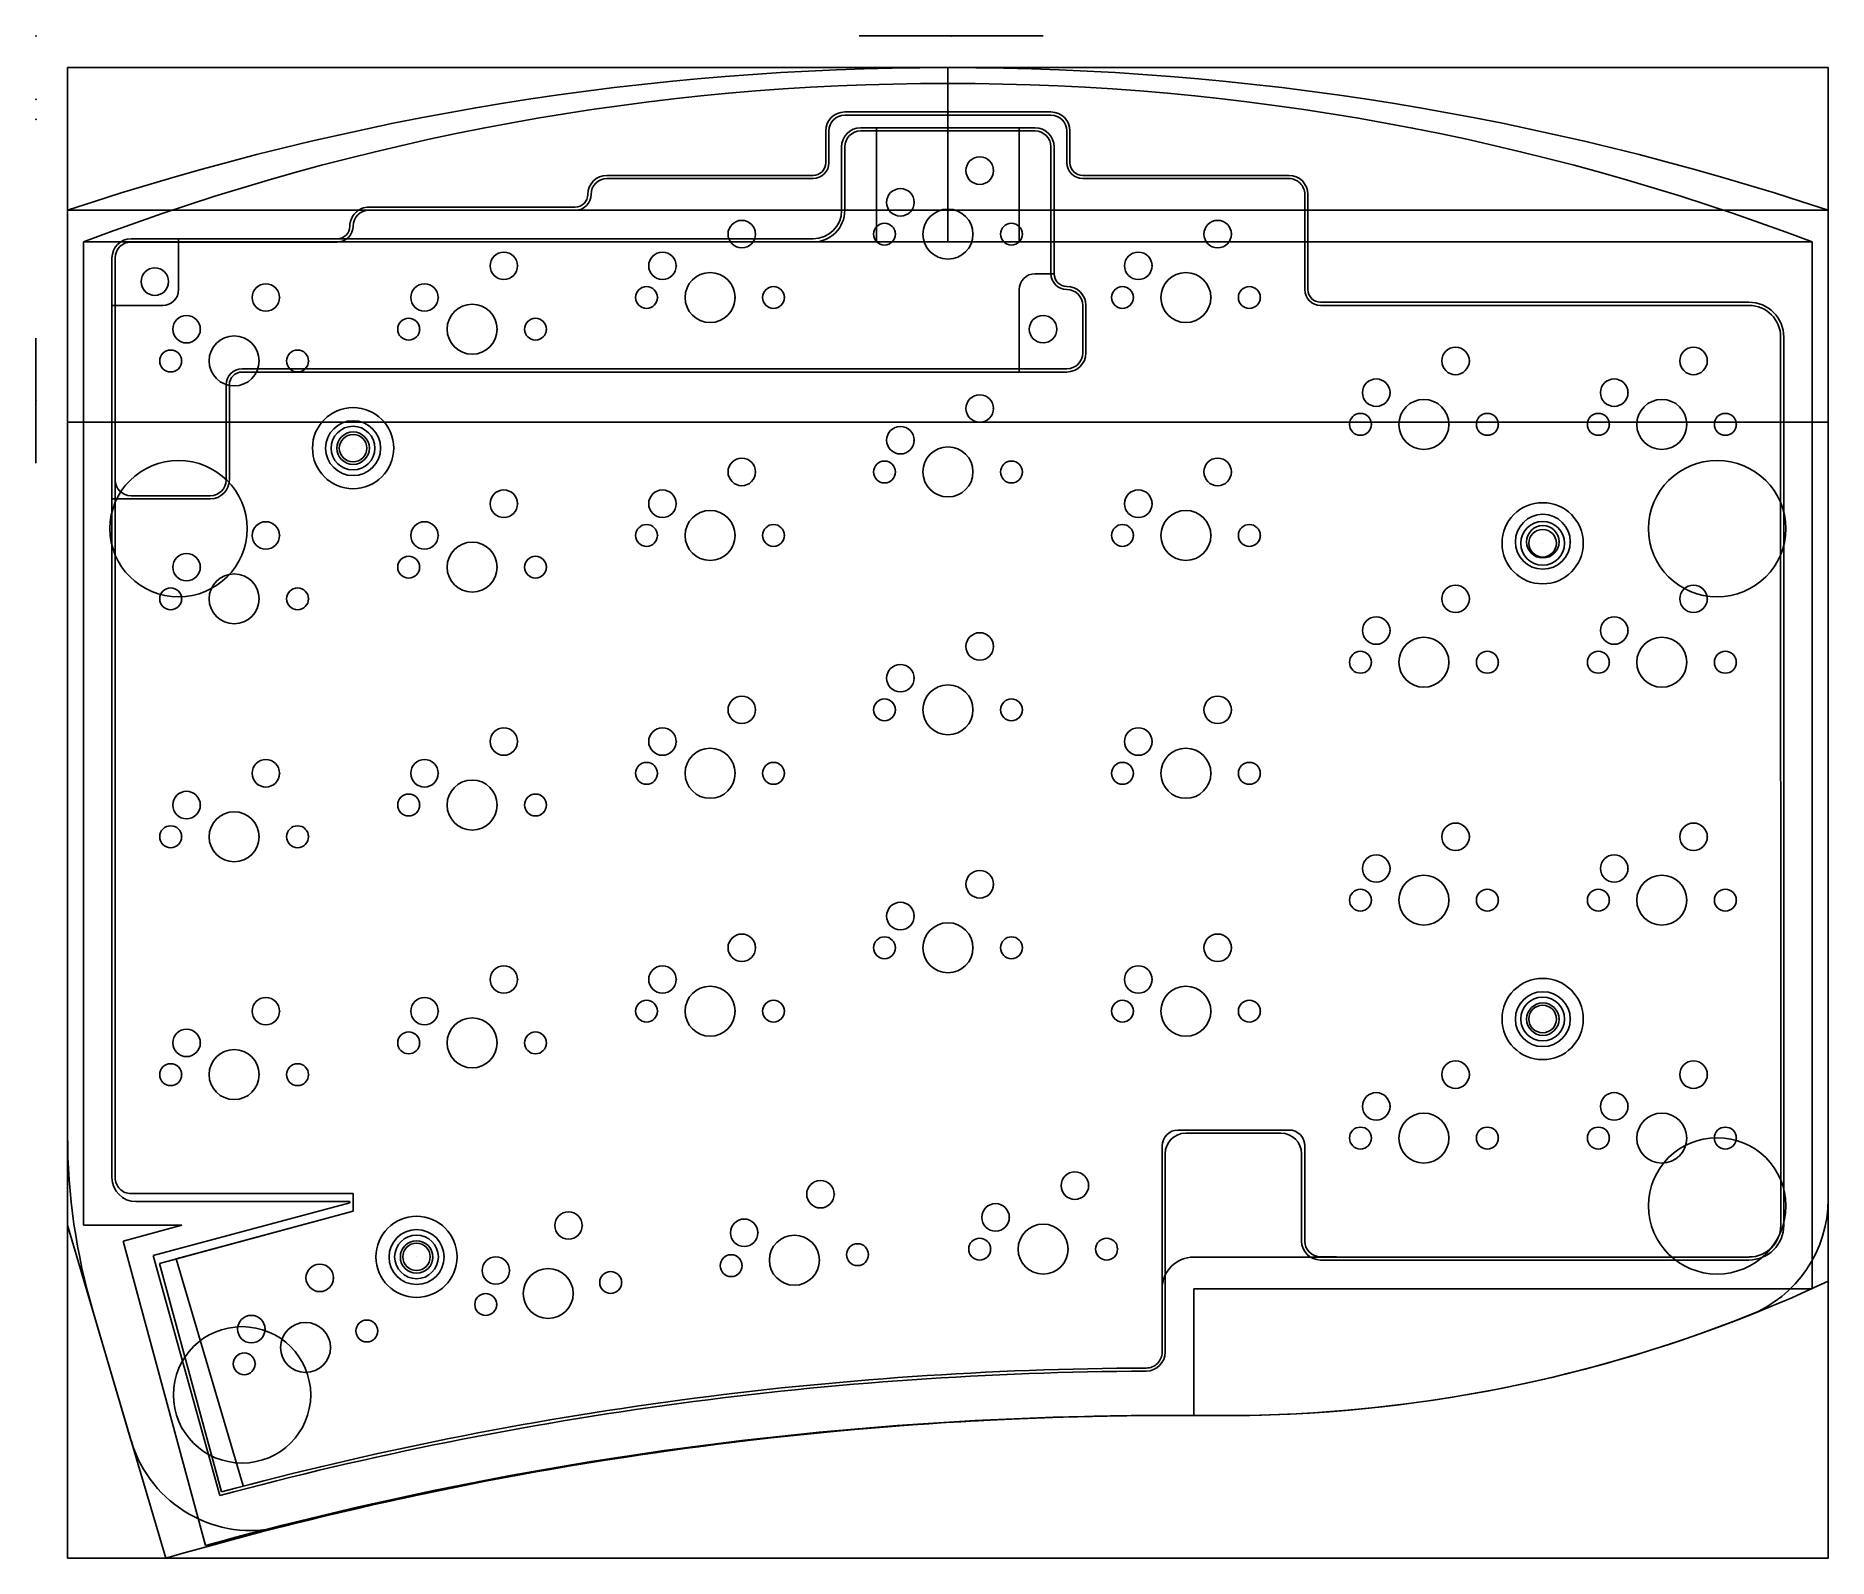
# Model space of a CAD drawing. Header units: inches. Extents: x 0 to 5.65, y -4.6 to 0.2.
import ezdxf

# ---------------------------------------------------------------- set-up
doc = ezdxf.new("R2010")
doc.units = ezdxf.units.IN
doc.header["$MEASUREMENT"] = 0
for name, color, linetype in [('case-model-2 v17_bottom pads', 7, 'Continuous'), ('case-model-2 v17_edge', 7, 'Continuous'), ('case-model-2 v17_fmask', 7, 'Continuous'), ('case-model-2 v17_holes', 7, 'Continuous'), ('case-model-2 v17_slope', 7, 'Continuous'), ('case-model-2 v17_switch', 7, 'Continuous'), ('case-model-2 v17_usb', 7, 'Continuous'), ('case-model-2 v17_usb-board', 7, 'Continuous')]:
    doc.layers.add(name, color=color, linetype=linetype)

msp = doc.modelspace()

# ---------------------------------------------------------------- linework, layer by layer
at = {"layer": 'case-model-2 v17_bottom pads'}
for p, q in [((0.1, -1.0177, -0.4214), (5.65, -1.0177, -0.4214)), ((0.1, -3.2655, -0.157), (0.1, -1.0177, -0.4214)), ((5.65, -1.0177, -0.4214), (5.65, -3.4683, -0.1331)), ((0.301, -4.2308, -0.0434), (0.1806, -3.8229, -0.0914))]:
    msp.add_line(p, q, dxfattribs=at)
at = {"layer": 'case-model-2 v17_bottom pads', "extrusion": (6.98939e-18, -0.116841, -0.993151)}
for centre in [(0.45, 1.3, 0.5375), (5.3, 1.3, 0.5375), (5.3, 3.45, 0.5375), (0.65, 4.05, 0.5375), (0.65, 4.05, 0.5375)]:
    msp.add_circle(centre, 0.2165, dxfattribs=at)
for centre, major_axis, start_param, end_param in [((2.0685, -3.2655, -0.157), (0, -1.9685, 0.2316), 1.283714, 1.570796), ((5.2563, -3.4683, -0.1331), (0, -0.3937, 0.0463), 4.712389, 5.905936), ((3.7444, 0.3476, -0.5821), (0, -4.4981, 0.5292), 5.905936, 6.292944), ((3.5887, -15.5979, 1.2939), (0, 11.448, -1.3468), 6.034887, 6.292944), ((0.6786, -4.1193, -0.0566), (0, -0.3937, 0.0463), 6.034887, 7.566899)]:
    msp.add_ellipse(centre, major_axis=major_axis, ratio=0.993151, start_param=start_param, end_param=end_param, dxfattribs=at)
at = {"layer": 'case-model-2 v17_bottom pads'}
msp.add_point((0, -0.0628, -0.5338), dxfattribs=at)
at = {"layer": 'case-model-2 v17_edge'}
for p, q in [((2.875, -0.05), (2.875, 0.1)), ((3.2, -0.04), (2.55, -0.04)), ((2.55, -0.05), (3.2, -0.05)), ((2.49, -0.1), (2.49, -0.2)), ((2.5, -0.1), (2.5, -0.2)), ((3.2501, -0.1), (3.2501, -0.2)), ((3.26, -0.2), (3.26, -0.1)), ((2.45, -0.24), (1.8, -0.24)), ((2.4503, -0.25), (1.8002, -0.25)), ((3.95, -0.24), (3.3, -0.24)), ((3.3001, -0.25), (3.9501, -0.25)), ((4.0001, -0.3), (4.0001, -0.6001)), ((4.01, -0.6), (4.01, -0.3)), ((0.1, -3.55), (0.1, -0.35)), ((0.1, -0.35), (5.65, -0.35)), ((1.7, -0.34), (1.05, -0.34)), ((1.7002, -0.35), (1.0501, -0.35)), ((5.65, -3.727), (5.65, -0.35)), ((0.95, -0.44), (0.3, -0.44)), ((0.9501, -0.4501), (0.3, -0.4501)), ((0.24, -0.5), (0.24, -3.4)), ((0.25, -0.5001), (0.25, -3.4004)), ((5.4, -0.64), (4.05, -0.64)), ((4.0502, -0.6501), (5.4003, -0.6501)), ((5.5003, -0.7501), (5.5007, -3.5504)), ((5.51, -3.55), (5.51, -0.75)), ((3.6, -3.25), (3.95, -3.25)), ((3.625, -3.26), (3.925, -3.26)), ((3.5504, -3.3), (3.5504, -3.9505)), ((3.56, -3.95), (3.56, -3.325)), ((3.99, -3.325), (3.99, -3.6)), ((4, -3.3), (4, -3.6)), ((0.3, -3.4504), (1.0001, -3.4504)), ((0.3157, -3.4757), (0.99, -3.4757)), ((0.99, -3.4796), (0.3697, -3.646)), ((0.99, -3.4757), (0.99, -3.4796)), ((1.0001, -3.5054), (1.0001, -3.4504)), ((0.1, -3.55), (0.41, -4.6)), ((0.1, -3.55), (0.41, -4.6)), ((0.1, -3.55), (0.41, -4.6)), ((1.0001, -3.5054), (0.4422, -3.6563)), ((0.3697, -3.646), (0.5798, -4.4026)), ((0.6536, -4.3721), (0.4422, -3.6563)), ((4.1005, -3.65), (4.05, -3.65)), ((4.05, -3.66), (5.4, -3.66)), ((5.4007, -3.6505), (4.1005, -3.65))]:
    msp.add_line(p, q, dxfattribs=at)
for centre, radius, start, end in [((2.875, -8.6812), 8.7812, 71.5779, 108.4221), ((2.55, -0.1), 0.06, 90, 180), ((3.2, -0.1), 0.06, 0, 90), ((2.45, -0.2), 0.04, 270, 360), ((3.3, -0.2), 0.04, 180, 270), ((1.8, -0.3), 0.06, 90, 180), ((3.95, -0.3), 0.06, 0, 89.966), ((1.7, -0.3), 0.04, 270, 0), ((1.05, -0.4), 0.06, 90, 180.0789), ((0.3, -0.5), 0.06, 90, 180), ((0.95, -0.4), 0.04, 270, 359.8816), ((4.05, -0.6), 0.04, 180, 270), ((5.4, -0.75), 0.11, 360, 90), ((3.6004, -3.3), 0.05, 90.5107, 180), ((3.625, -3.325), 0.065, 90, 180), ((3.925, -3.325), 0.065, 0, 90), ((3.95, -3.3), 0.05, 0, 90), ((0.3157, -3.4), 0.0757, 180, 270), ((5.4, -3.55), 0.11, 270, 0), ((4.05, -3.6), 0.06, 180, 270), ((4.05, -3.6), 0.05, 180, 270), ((3.7444, 0.3476), 4.4981, 269.4409, 295.0652), ((3.4995, -3.95), 0.0605, 270.8932, 360)]:
    msp.add_arc(centre, radius, start, end, dxfattribs=at)
at = {"layer": 'case-model-2 v17_edge', "extrusion": (0, 0, -1)}
for centre, radius, start, end in [((-2.55, -0.1), 0.05, 0, 90), ((-3.2, -0.1), 0.05, 90.0002, 180), ((-2.45, -0.2), 0.05, 179.9986, 269.594), ((-3.3001, -0.2), 0.05, 270.0002, 0), ((-1.8002, -0.3), 0.05, 360, 90), ((-3.9501, -0.3), 0.05, 89.9998, 180), ((-1.7002, -0.3), 0.05, 180, 270), ((-1.0501, -0.4), 0.05, 360, 90), ((-0.3, -0.5001), 0.05, 360, 90), ((-0.9501, -0.4), 0.05, 180, 270), ((-4.0502, -0.6001), 0.05, 270.0002, 360), ((-5.4003, -0.7501), 0.1, 90.0002, 180), ((-0.3, -3.4004), 0.05, 270, 0.0002), ((-5.4007, -3.5504), 0.1, 180, 269.9998), ((-3.5004, -3.9505), 0.05, 179.9998, 269.9998), ((-3.5511, -15.4619), 11.4515, 74.96174, 89.74667), ((-3.5504, -15.4519), 11.4515, 74.99286, 89.74983), ((-3.5887, -15.5979), 11.448, 73.87899, 90.55912)]:
    msp.add_arc(centre, radius, start, end, dxfattribs=at)
at = {"layer": 'case-model-2 v17_edge'}
msp.add_point((0, 0), dxfattribs=at)
at = {"layer": 'case-model-2 v17_fmask'}
for p, q in [((2.875, -0.45), (2.875, 0.05)), ((2.55, -0.05), (3.2, -0.05)), ((2.5, -0.1), (2.5, -0.2)), ((3.2501, -0.1), (3.2501, -0.2)), ((2.4503, -0.25), (1.8002, -0.25)), ((3.3001, -0.25), (3.9501, -0.25)), ((4.0001, -0.3), (4.0001, -0.6001)), ((1.7002, -0.35), (1.0501, -0.35)), ((0.15, -0.45), (2.875, -0.45)), ((0.15, -3.5502), (0.15, -0.45)), ((0.15, -0.45), (5.6, -0.45)), ((0.9501, -0.4501), (0.3, -0.4501)), ((5.6, -3.7505), (5.6, -0.45)), ((0.25, -0.5001), (0.25, -3.4004)), ((4.0502, -0.6501), (5.4003, -0.6501)), ((5.5003, -0.7501), (5.5007, -3.5504)), ((0.3, -3.4504), (1.0001, -3.4504)), ((1.0001, -3.5054), (1.0001, -3.4504)), ((0.15, -3.5502), (0.4598, -3.55)), ((0.275, -3.6), (0.4598, -3.55)), ((1.0001, -3.5054), (0.39, -3.6705)), ((0.535, -4.56), (0.275, -3.6)), ((0.5852, -4.3911), (0.39, -3.6705)), ((4.1005, -3.6505), (3.6505, -3.6505)), ((5.4007, -3.6505), (4.1005, -3.6505)), ((3.5504, -3.7505), (3.5504, -3.9505)), ((3.6505, -3.7505), (5.6, -3.7505)), ((3.6505, -3.7505), (3.6505, -4.15))]:
    msp.add_line(p, q, dxfattribs=at)
at = {"layer": 'case-model-2 v17_fmask', "extrusion": (0, 0, -1)}
for centre, radius in [((-2.9754, -0.225), 0.0433), ((-2.7253, -0.325), 0.0433), ((-2.2253, -0.4251), 0.0433), ((-2.6753, -0.4251), 0.0345), ((-2.8754, -0.4251), 0.0788), ((-3.0754, -0.4251), 0.0345), ((-3.7255, -0.4251), 0.0433), ((-1.4752, -0.5251), 0.0433), ((-1.9752, -0.5251), 0.0433), ((-3.4754, -0.5251), 0.0433), ((-2.1253, -0.6251), 0.0788), ((-3.6255, -0.6251), 0.0788), ((-0.7251, -0.6251), 0.0433), ((-1.2252, -0.6251), 0.0433), ((-1.9252, -0.6251), 0.0345), ((-2.3253, -0.6251), 0.0345), ((-3.4254, -0.6251), 0.0345), ((-3.8255, -0.6251), 0.0345), ((-1.3752, -0.7251), 0.0788), ((-0.4751, -0.7251), 0.0433), ((-1.1751, -0.7251), 0.0345), ((-1.5752, -0.7251), 0.0345), ((-0.4251, -0.8251), 0.0345), ((-0.6251, -0.8251), 0.0788), ((-0.8251, -0.8251), 0.0345), ((-4.4756, -0.8251), 0.0433), ((-5.2257, -0.8251), 0.0433), ((-4.2255, -0.9251), 0.0433), ((-4.9756, -0.9251), 0.0433), ((-2.9754, -0.9751), 0.0433), ((-4.3755, -1.0251), 0.0788), ((-5.1256, -1.0251), 0.0788), ((-1.0001, -1.1001), 0.0866), ((-4.1755, -1.0251), 0.0345), ((-4.5756, -1.0251), 0.0345), ((-4.9256, -1.0251), 0.0345), ((-5.3257, -1.0251), 0.0345), ((-1.0001, -1.1001), 0.0512), ((-2.7253, -1.0751), 0.0433), ((-2.8754, -1.1751), 0.0788), ((-2.2253, -1.1751), 0.0433), ((-2.6753, -1.1751), 0.0345), ((-3.0754, -1.1751), 0.0345), ((-3.7255, -1.1751), 0.0433), ((-1.4752, -1.2752), 0.0433), ((-1.9752, -1.2752), 0.0433), ((-3.4754, -1.2752), 0.0433), ((-2.1253, -1.3752), 0.0788), ((-3.6255, -1.3752), 0.0788), ((-0.7251, -1.3752), 0.0433), ((-1.2252, -1.3752), 0.0433), ((-1.9252, -1.3752), 0.0345), ((-2.3253, -1.3752), 0.0345), ((-3.4254, -1.3752), 0.0345), ((-3.8255, -1.3752), 0.0345), ((-4.7506, -1.3952), 0.0866), ((-4.7506, -1.3952), 0.0512), ((-1.3752, -1.4752), 0.0788), ((-0.4751, -1.4752), 0.0433), ((-1.1751, -1.4752), 0.0345), ((-1.5752, -1.4752), 0.0345), ((-0.6251, -1.5752), 0.0788), ((-0.4251, -1.5752), 0.0345), ((-0.8251, -1.5752), 0.0345), ((-4.4756, -1.5752), 0.0433), ((-5.2257, -1.5752), 0.0433), ((-4.2255, -1.6752), 0.0433), ((-4.9756, -1.6752), 0.0433), ((-2.9754, -1.7252), 0.0433), ((-4.1755, -1.7752), 0.0345), ((-4.3755, -1.7752), 0.0788), ((-4.5756, -1.7752), 0.0345), ((-4.9256, -1.7752), 0.0345), ((-5.1256, -1.7752), 0.0788), ((-5.3257, -1.7752), 0.0345), ((-2.7253, -1.8252), 0.0433), ((-2.8754, -1.9252), 0.0788), ((-2.2253, -1.9252), 0.0433), ((-2.6753, -1.9252), 0.0345), ((-3.0754, -1.9252), 0.0345), ((-3.7255, -1.9252), 0.0433), ((-1.4752, -2.0253), 0.0433), ((-1.9752, -2.0253), 0.0433), ((-3.4754, -2.0253), 0.0433), ((-0.7251, -2.1253), 0.0433), ((-1.2252, -2.1253), 0.0433), ((-2.1253, -2.1253), 0.0788), ((-3.6255, -2.1253), 0.0788), ((-1.3752, -2.2253), 0.0788), ((-1.9252, -2.1253), 0.0345), ((-2.3253, -2.1253), 0.0345), ((-3.4254, -2.1253), 0.0345), ((-3.8255, -2.1253), 0.0345), ((-0.4751, -2.2253), 0.0433), ((-1.1751, -2.2253), 0.0345), ((-1.5752, -2.2253), 0.0345), ((-0.6251, -2.3253), 0.0788), ((-0.4251, -2.3253), 0.0345), ((-0.8251, -2.3253), 0.0345), ((-4.4756, -2.3253), 0.0433), ((-5.2257, -2.3253), 0.0433), ((-4.2255, -2.4253), 0.0433), ((-4.9756, -2.4253), 0.0433), ((-2.9754, -2.4753), 0.0433), ((-4.3755, -2.5253), 0.0788), ((-5.1256, -2.5253), 0.0788), ((-2.7253, -2.5753), 0.0433), ((-4.1755, -2.5253), 0.0345), ((-4.5756, -2.5253), 0.0345), ((-4.9256, -2.5253), 0.0345), ((-5.3257, -2.5253), 0.0345), ((-2.8754, -2.6753), 0.0788), ((-2.2253, -2.6753), 0.0433), ((-2.6753, -2.6753), 0.0345), ((-3.0754, -2.6753), 0.0345), ((-3.7255, -2.6753), 0.0433), ((-1.4752, -2.7753), 0.0433), ((-1.9752, -2.7753), 0.0433), ((-3.4754, -2.7753), 0.0433), ((-2.1253, -2.8754), 0.0788), ((-3.6255, -2.8754), 0.0788), ((-4.7506, -2.9004), 0.0866), ((-0.7251, -2.8754), 0.0433), ((-1.2252, -2.8754), 0.0433), ((-1.9252, -2.8754), 0.0345), ((-2.3253, -2.8754), 0.0345), ((-3.4254, -2.8754), 0.0345), ((-3.8255, -2.8754), 0.0345), ((-4.7506, -2.9004), 0.0512), ((-0.4751, -2.9754), 0.0433), ((-1.3752, -2.9754), 0.0788), ((-1.1751, -2.9754), 0.0345), ((-1.5752, -2.9754), 0.0345), ((-0.4251, -3.0754), 0.0345), ((-0.6251, -3.0754), 0.0788), ((-0.8251, -3.0754), 0.0345), ((-4.4756, -3.0754), 0.0433), ((-5.2257, -3.0754), 0.0433), ((-4.2255, -3.1754), 0.0433), ((-4.9756, -3.1754), 0.0433), ((-4.3755, -3.2754), 0.0788), ((-5.1256, -3.2754), 0.0788), ((-4.1755, -3.2754), 0.0345), ((-4.5756, -3.2754), 0.0345), ((-4.9256, -3.2754), 0.0345), ((-5.3257, -3.2754), 0.0345), ((-3.2754, -3.4254), 0.0433), ((-2.4733, -3.4525), 0.0433), ((-3.0254, -3.5254), 0.0433), ((-1.679, -3.5511), 0.0433), ((-2.2329, -3.5739), 0.0433), ((-3.1754, -3.6255), 0.0788), ((-1.2002, -3.6505), 0.0866), ((-1.2002, -3.6505), 0.0512), ((-2.3911, -3.6605), 0.0788), ((-2.5903, -3.643), 0.0345), ((-2.9754, -3.6255), 0.0345), ((-3.3754, -3.6255), 0.0345), ((-1.4501, -3.693), 0.0433), ((-2.1918, -3.6779), 0.0345), ((-0.8949, -3.7164), 0.0433), ((-1.6152, -3.7655), 0.0788), ((-1.8122, -3.7307), 0.0345), ((-1.4182, -3.8002), 0.0345), ((-0.6793, -3.8777), 0.0433), ((-0.8501, -3.9355), 0.0788), ((-1.0433, -3.8837), 0.0345), ((-0.6569, -3.9873), 0.0345)]:
    msp.add_circle(centre, radius, dxfattribs=at)
at = {"layer": 'case-model-2 v17_fmask'}
msp.add_arc((2.875, -7.6256), 7.6756, 69.20533, 110.79467, dxfattribs=at)
at = {"layer": 'case-model-2 v17_fmask', "extrusion": (0, 0, -1)}
for centre, radius, start, end in [((-2.55, -0.1), 0.05, 0, 90), ((-3.2, -0.1), 0.05, 90.0002, 180), ((-2.45, -0.2), 0.05, 179.9986, 269.594), ((-3.3001, -0.2), 0.05, 270.0002, 0), ((-1.8002, -0.3), 0.05, 360, 90), ((-3.9501, -0.3), 0.05, 89.9998, 180), ((-1.7002, -0.3), 0.05, 180, 270), ((-1.0501, -0.4), 0.05, 360, 90), ((-0.3, -0.5001), 0.05, 360, 90), ((-0.9501, -0.4), 0.05, 180, 270), ((-4.0502, -0.6001), 0.05, 270.0002, 360), ((-5.4003, -0.7501), 0.1, 90.0002, 180), ((-0.3, -3.4004), 0.05, 270, 0.0002), ((-0.3, -3.4004), 0.05, 270, 0.0002), ((-5.4007, -3.5504), 0.1, 180, 269.9998), ((-3.6505, -3.7505), 0.1, 360, 90), ((-3.5004, -3.9505), 0.05, 179.9998, 269.9998), ((-3.5504, -15.4519), 11.4515, 74.99286, 89.74983), ((-3.5725, -15.5992), 11.4495, 74.61552, 90.39017)]:
    msp.add_arc(centre, radius, start, end, dxfattribs=at)
at = {"layer": 'case-model-2 v17_fmask'}
for p in [(0, 0), (3.0187, -0.225), (2.7687, -0.325), (2.2686, -0.4251), (2.7098, -0.4251), (2.9541, -0.4251), (3.1098, -0.4251), (3.7688, -0.4251), (1.5185, -0.5251), (2.0186, -0.5251), (3.5187, -0.5251), (0.7684, -0.6251), (1.2685, -0.6251), (1.9597, -0.6251), (2.204, -0.6251), (2.3597, -0.6251), (3.4599, -0.6251), (3.7042, -0.6251), (3.8599, -0.6251), (0.5184, -0.7251), (1.2096, -0.7251), (1.4539, -0.7251), (1.6097, -0.7251), (0.4595, -0.8251), (0.7038, -0.8251), (0.8596, -0.8251), (4.5189, -0.8251), (5.269, -0.8251), (4.2688, -0.9251), (5.0189, -0.9251), (3.0187, -0.9751), (4.21, -1.0251), (4.4543, -1.0251), (4.61, -1.0251), (4.9601, -1.0251), (5.2044, -1.0251), (5.3601, -1.0251), (1.0513, -1.1001), (1.0868, -1.1001), (2.7687, -1.0751), (2.2686, -1.1751), (2.7098, -1.1751), (2.9541, -1.1751), (3.1098, -1.1751), (3.7688, -1.1751), (1.5185, -1.2752), (2.0186, -1.2752), (3.5187, -1.2752), (0.7684, -1.3752), (1.2685, -1.3752), (1.9597, -1.3752), (2.204, -1.3752), (2.3597, -1.3752), (3.4599, -1.3752), (3.7042, -1.3752), (3.8599, -1.3752), (4.8018, -1.3952), (4.8372, -1.3952), (0.5184, -1.4752), (1.2096, -1.4752), (1.4539, -1.4752), (1.6097, -1.4752), (0.4595, -1.5752), (0.7038, -1.5752), (0.8596, -1.5752), (4.5189, -1.5752), (5.269, -1.5752), (4.2688, -1.6752), (5.0189, -1.6752), (3.0187, -1.7252), (4.21, -1.7752), (4.4543, -1.7752), (4.61, -1.7752), (4.9601, -1.7752), (5.2044, -1.7752), (5.3601, -1.7752), (2.7687, -1.8252), (2.2686, -1.9252), (2.7098, -1.9252), (2.9541, -1.9252), (3.1098, -1.9252), (3.7688, -1.9252), (1.5185, -2.0253), (2.0186, -2.0253), (3.5187, -2.0253), (0.7684, -2.1253), (1.2685, -2.1253), (1.9597, -2.1253), (2.204, -2.1253), (2.3597, -2.1253), (3.4599, -2.1253), (3.7042, -2.1253), (3.8599, -2.1253), (0.5184, -2.2253), (1.2096, -2.2253), (1.4539, -2.2253), (1.6097, -2.2253), (0.4595, -2.3253), (0.7038, -2.3253), (0.8596, -2.3253), (4.5189, -2.3253), (5.269, -2.3253), (4.2688, -2.4253), (5.0189, -2.4253), (3.0187, -2.4753), (4.21, -2.5253), (4.4543, -2.5253), (4.61, -2.5253), (4.9601, -2.5253), (5.2044, -2.5253), (5.3601, -2.5253), (2.7687, -2.5753), (2.2686, -2.6753), (2.7098, -2.6753), (2.9541, -2.6753), (3.1098, -2.6753), (3.7688, -2.6753), (1.5185, -2.7753), (2.0186, -2.7753), (3.5187, -2.7753), (0.7684, -2.8754), (1.2685, -2.8754), (1.9597, -2.8754), (2.204, -2.8754), (2.3597, -2.8754), (3.4599, -2.8754), (3.7042, -2.8754), (3.8599, -2.8754), (4.8018, -2.9004), (4.8372, -2.9004), (0.5184, -2.9754), (1.2096, -2.9754), (1.4539, -2.9754), (1.6097, -2.9754), (0.4595, -3.0754), (0.7038, -3.0754), (0.8596, -3.0754), (4.5189, -3.0754), (5.269, -3.0754), (4.2688, -3.1754), (5.0189, -3.1754), (4.21, -3.2754), (4.4543, -3.2754), (4.61, -3.2754), (4.9601, -3.2754), (5.2044, -3.2754), (5.3601, -3.2754), (3.3187, -3.4254), (2.5166, -3.4525), (1.7223, -3.5511), (3.0687, -3.5254), (2.2762, -3.5739), (1.2513, -3.6505), (1.2868, -3.6505), (2.4698, -3.6605), (2.6248, -3.643), (3.0098, -3.6255), (3.2541, -3.6255), (3.4099, -3.6255), (0.9383, -3.7164), (1.4934, -3.693), (2.2263, -3.6779), (1.694, -3.7655), (1.8466, -3.7307), (1.4527, -3.8002), (0.7226, -3.8777), (1.0778, -3.8837), (0.9289, -3.9355), (0.6914, -3.9873)]:
    msp.add_point(p, dxfattribs=at)
at = {"layer": 'case-model-2 v17_holes'}
for p, q in [((1, -1.1, 0.0394), (1, -1.1, 0.1181)), ((4.75, -1.4, 0.0394), (4.75, -1.4, 0.1181)), ((4.75, -2.9, 0.0394), (4.75, -2.9, 0.1181)), ((1.2, -3.65, 0.0394), (1.2, -3.65, 0.1181))]:
    msp.add_line(p, q, dxfattribs=at)
for centre, radius in [((1, -1.1, 0.0394), 0.128), ((1, -1.1, 0.1181), 0.0689), ((1, -1.1, 0.0394), 0.0433), ((4.75, -1.4, 0.0394), 0.128), ((4.75, -1.4, 0.1181), 0.0689), ((4.75, -1.4, 0.0394), 0.0433), ((4.75, -2.9, 0.0394), 0.128), ((4.75, -2.9, 0.1181), 0.0689), ((4.75, -2.9, 0.0394), 0.0433), ((1.2, -3.65, 0.0394), 0.128), ((1.2, -3.65, 0.1181), 0.0689), ((1.2, -3.65, 0.0394), 0.0433)]:
    msp.add_circle(centre, radius, dxfattribs=at)
msp.add_point((0, 0, 0.0394), dxfattribs=at)
at = {"layer": 'case-model-2 v17_slope'}
for p, q in [((0.1, -0.35, -0.5), (0.0999, 0.1)), ((0.1, -0.35), (0.0999, 0.1)), ((0.0999, 0.1), (5.65, 0.1)), ((5.65, -0.35), (5.65, 0.1)), ((5.65, -0.35, -0.5), (5.65, 0.1)), ((5.65, -0.35, -0.5), (0.1, -0.35, -0.5)), ((0.1, -4.6), (0.1, -0.35)), ((0.1, -0.35, -0.5), (0.1, -4.6)), ((0.1, -0.35), (5.65, -0.35)), ((0.1, -0.35), (0.1, -0.35, -0.5)), ((5.65, -4.6), (5.65, -0.35, -0.5)), ((5.65, -4.6), (5.65, -0.35)), ((5.65, -0.35), (5.65, -0.35, -0.5)), ((5.65, -4.6), (0.1, -4.6))]:
    msp.add_line(p, q, dxfattribs=at)
msp.add_point((0, 0), dxfattribs=at)
at = {"layer": 'case-model-2 v17_switch'}
for p, q in [((0, -0.7531, 0.2016), (0, -1.1469, 0.2016)), ((0, -1.1469, 0.3984), (0, -0.7531, 0.3984)), ((0, -1.1469, 0.3984), (0, -0.7531, 0.2016)), ((0, -0.7531, 0.3984), (0, -0.7531, 0.2016)), ((0, -0.7531, 0.3984), (0, -1.1469, 0.2016)), ((0, -1.1469, 0.2016), (0, -1.1469, 0.3984))]:
    msp.add_line(p, q, dxfattribs=at)
for p in [(0, 0), (0, -0.95, 0.3)]:
    msp.add_point(p, dxfattribs=at)
at = {"layer": 'case-model-2 v17_usb'}
for p, q in [((3.1758, 0.2, -0.2806), (2.5958, 0.2, -0.2806)), ((2.5958, 0.2, -0.2806), (2.5958, 0.2, 0.0994)), ((2.5958, 0.2, 0.0994), (3.1758, 0.2, 0.0994)), ((3.1758, 0.2, -0.2806), (2.5958, 0.2, 0.0994)), ((2.5958, 0.2, -0.2806), (3.1758, 0.2, 0.0994)), ((2.6496, 0.2, -0.2087), (2.6496, 0.2, 0.0276)), ((2.6496, 0.2, 0.0276), (3.122, 0.2, -0.2087)), ((2.6496, 0.2, 0.0276), (3.122, 0.2, 0.0276)), ((3.122, 0.2, -0.2087), (2.6496, 0.2, -0.2087)), ((3.122, 0.2, 0.0276), (2.6496, 0.2, -0.2087)), ((3.075, 0.2, -0.0906), (2.675, 0.2, -0.0906)), ((2.695, 0.2, -0.075), (2.695, 0.2, -0.11)), ((3, 0.2, -0.165), (2.75, 0.2, -0.165)), ((3, 0.2, -0.02), (2.75, 0.2, -0.02)), ((2.8858, 0.2, -0.1681), (2.8858, 0.2, -0.0131)), ((2.8858, 0.2, -0.0906), (3.075, 0.2, -0.0906)), ((3.055, 0.2, -0.075), (3.055, 0.2, -0.11)), ((3.122, 0.2, 0.0276), (3.122, 0.2, -0.2087)), ((3.1758, 0.2, 0.0994), (3.1758, 0.2, -0.2806))]:
    msp.add_line(p, q, dxfattribs=at)
at = {"layer": 'case-model-2 v17_usb', "extrusion": (0, 1, 0)}
for centre, radius, start, end in [((-2.7452, -0.0499, 0.2), 0.1494, 0, 90), ((-2.7457, -0.1307, 0.2), 0.1499, 270, 360), ((-2.7264, -0.0492, 0.2), 0.0768, 358.5312, 91.4688), ((-2.7283, -0.1299, 0.2), 0.0787, 270, 360), ((-2.75, -0.075, 0.2), 0.055, 360, 90), ((-2.75, -0.11, 0.2), 0.055, 270, 360), ((-3, -0.11, 0.2), 0.055, 180, 270), ((-3, -0.075, 0.2), 0.055, 90, 180), ((-3.0252, -0.1299, 0.2), 0.1506, 180, 270), ((-3.0257, -0.0507, 0.2), 0.1501, 90, 180), ((-3.0453, -0.0492, 0.2), 0.0768, 88.5312, 181.4688), ((-3.0433, -0.1299, 0.2), 0.0787, 180, 270)]:
    msp.add_arc(centre, radius, start, end, dxfattribs=at)
at = {"layer": 'case-model-2 v17_usb'}
for p in [(0, 0.2), (2.8858, 0.2, -0.0906), (2.8858, 0.2, -0.0906)]:
    msp.add_point(p, dxfattribs=at)
at = {"layer": 'case-model-2 v17_usb-board'}
for p, q in [((2.6, -0.09, 0.0394), (3.15, -0.09, 0.0394)), ((2.6, -0.1, 0.0394), (3.15, -0.1, 0.0394)), ((2.65, -0.09, 0.0394), (2.65, -0.1, 0.0394)), ((2.65, -0.45, 0.0394), (2.65, -0.1, 0.0394)), ((2.65, -0.1, 0.0394), (3.1, -0.1, 0.0394)), ((3.1, -0.09, 0.0394), (3.1, -0.1, 0.0394)), ((3.1, -0.1, 0.0394), (3.1, -0.45, 0.0394)), ((2.54, -0.35, 0.0394), (2.54, -0.15, 0.0394)), ((2.55, -0.35, 0.0394), (2.55, -0.15, 0.0394)), ((3.2, -0.15, 0.0394), (3.2, -0.55, 0.0394)), ((3.21, -0.15, 0.0394), (3.21, -0.55, 0.0394)), ((0.3, -0.44, 0.0394), (0.45, -0.44, 0.0394)), ((0.3, -0.45, 0.0394), (2.45, -0.45, 0.0394)), ((0.45, -0.44, 0.0394), (2, -0.44, 0.0394)), ((0.45, -0.45, 0.0394), (0.45, -0.44, 0.0394)), ((0.45, -0.6, 0.0394), (0.45, -0.45, 0.0394)), ((2, -0.44, 0.0394), (2.45, -0.44, 0.0394)), ((3.1, -0.45, 0.0394), (2.65, -0.45, 0.0394)), ((0.24, -0.65, 0.0394), (0.24, -0.5, 0.0394)), ((0.25, -1.2, 0.0394), (0.25, -0.5, 0.0394)), ((3.2, -0.55, 0.0394), (3.15, -0.55, 0.0394)), ((3.2, -0.55, 0.0394), (3.21, -0.55, 0.0394)), ((3.1, -0.6, 0.0394), (3.1, -0.85, 0.0394)), ((0.24, -0.65, 0.0394), (0.24, -1.2, 0.0394)), ((0.25, -0.65, 0.0394), (0.24, -0.65, 0.0394)), ((0.25, -0.65, 0.0394), (0.4, -0.65, 0.0394)), ((3.3, -0.65, 0.0394), (3.3, -0.8, 0.0394)), ((3.31, -0.65, 0.0394), (3.31, -0.8, 0.0394)), ((0.6, -0.9, 0.0394), (0.6, -1.2, 0.0394)), ((0.61, -1.2, 0.0394), (0.61, -0.9, 0.0394)), ((3.25, -0.85, 0.0394), (0.65, -0.85, 0.0394)), ((0.65, -0.86, 0.0394), (3.25, -0.86, 0.0394)), ((3.1, -0.85, 0.0394), (3.1, -0.86, 0.0394)), ((0.24, -1.26, 0.0394), (0.24, -1.2, 0.0394)), ((0.3, -1.26, 0.0394), (0.24, -1.26, 0.0394)), ((0.55, -1.25, 0.0394), (0.3, -1.25, 0.0394)), ((0.3, -1.26, 0.0394), (0.55, -1.26, 0.0394))]:
    msp.add_line(p, q, dxfattribs=at)
for centre in [(0.375, -0.575, 0.0394), (3.175, -0.725, 0.0394)]:
    msp.add_circle(centre, 0.0433, dxfattribs=at)
for centre, radius, start, end in [((2.6, -0.15, 0.0394), 0.06, 90, 180), ((2.6, -0.15, 0.0394), 0.05, 90, 180), ((3.15, -0.15, 0.0394), 0.06, 0, 90), ((3.15, -0.15, 0.0394), 0.05, 360, 90), ((2.45, -0.35, 0.0394), 0.1, 270, 360), ((2.45, -0.35, 0.0394), 0.09, 270, 0), ((0.3, -0.5, 0.0394), 0.06, 90, 180), ((0.3, -0.5, 0.0394), 0.05, 90, 180), ((3.15, -0.6, 0.0394), 0.05, 90, 180), ((3.25, -0.55, 0.0394), 0.05, 180, 270), ((3.25, -0.55, 0.0394), 0.04, 180, 270), ((0.4, -0.6, 0.0394), 0.05, 270, 360), ((3.25, -0.65, 0.0394), 0.06, 0, 90), ((3.25, -0.65, 0.0394), 0.05, 0, 90), ((3.25, -0.8, 0.0394), 0.05, 270, 0), ((3.25, -0.8, 0.0394), 0.06, 270, 0), ((0.65, -0.9, 0.0394), 0.05, 90, 180), ((0.65, -0.9, 0.0394), 0.04, 90, 180), ((0.3, -1.2, 0.0394), 0.05, 180, 270), ((0.55, -1.2, 0.0394), 0.05, 270, 360), ((0.55, -1.2, 0.0394), 0.06, 270, 360)]:
    msp.add_arc(centre, radius, start, end, dxfattribs=at)
msp.add_point((0, 0, 0.0394), dxfattribs=at)

doc.saveas('drawing.dxf')
